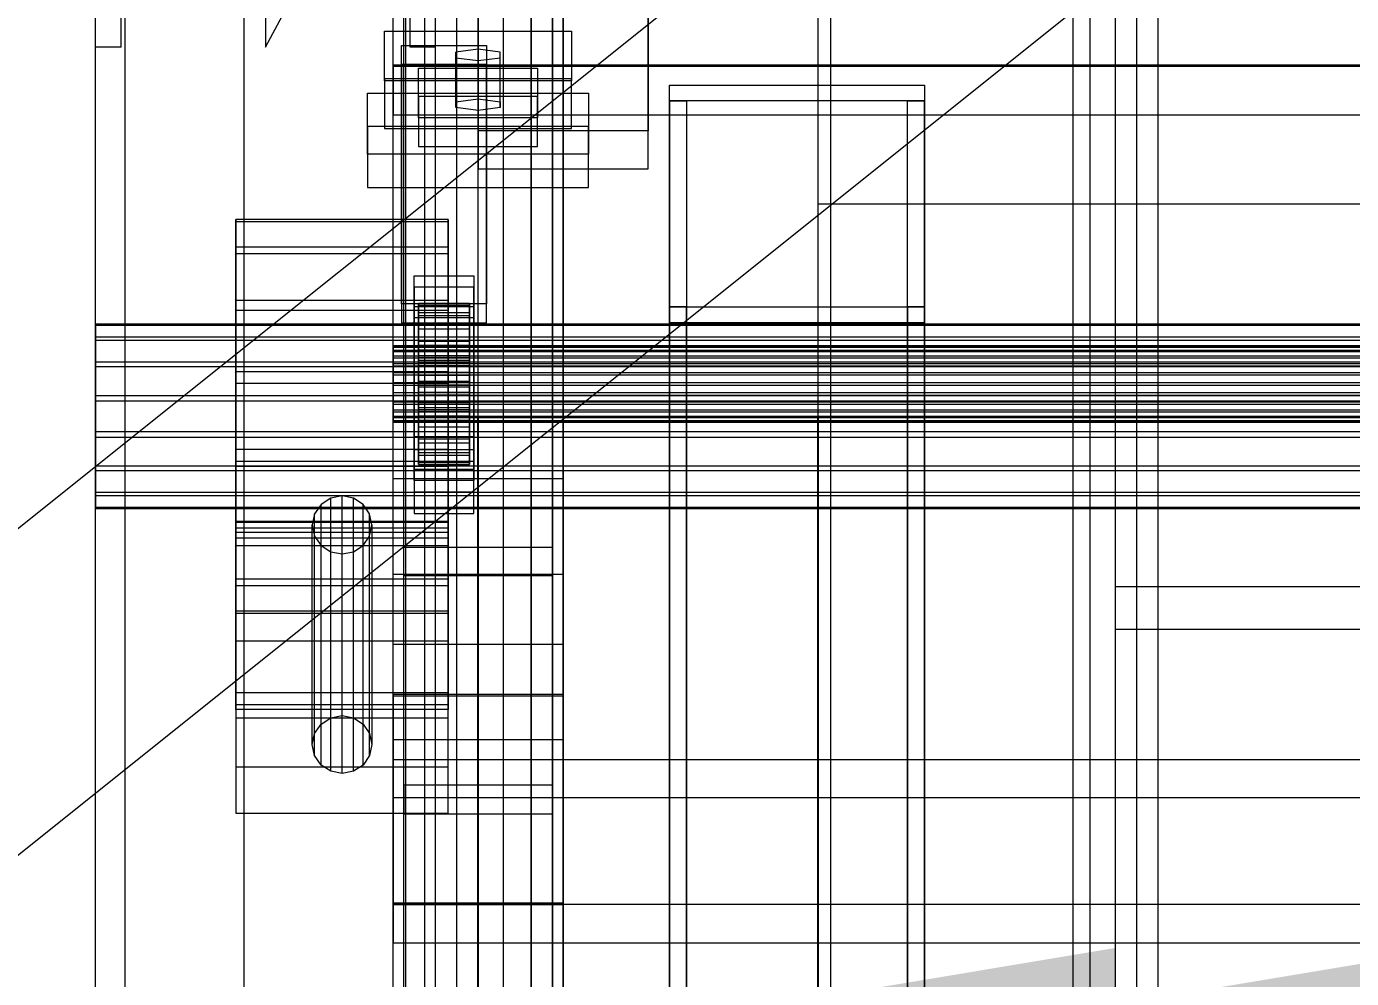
# Model space of a CAD drawing. Header units: millimetres. Extents: x -1970 to 59977, y -50268 to 6837.
# Drawn here: x -1586.2 to -1274.5, y -35282.2 to -35058.3 of the extents above; entities that cross this region are included whole.
import ezdxf

# ---------------------------------------------------------------- set-up
doc = ezdxf.new("R2010")
doc.units = ezdxf.units.MM
for name, color, linetype, lineweight in [('COTAS_O', 1, 'Continuous', 0), ('COTAS_P', 1, 'Continuous', 0), ('frontal_briquetadora', 7, 'Continuous', 0), ('frontal_C03', 7, 'Continuous', 0), ('frontal_mezcladora', 7, 'Continuous', 0), ('frontal_secador', 7, 'Continuous', 0), ('frontal_tolva', 7, 'Continuous', 0)]:
    doc.layers.add(name, color=color, linetype=linetype, lineweight=lineweight)
doc.dimstyles.new('R19_100', dxfattribs={"dimtxt": 250, "dimasz": 150, "dimexe": 150, "dimexo": 80, "dimgap": 100, "dimtad": 1, "dimtih": 1, "dimtoh": 1, "dimdsep": 46, "dimcen": 0.09, "dimadec": 0, "dimazin": 0, "dimtfac": 1, "dimtdec": 4, "dimtofl": 0, "dimtmove": 0, "dimatfit": 3, "dimfxl": 1, "dimtolj": 1, "dimtzin": 0, "dimarcsym": 0})

# ---------------------------------------------------------------- blocks, each defined once
blk = doc.blocks.new('*D37')
at = {"layer": 'COTAS_P', "color": 0, "lineweight": -2, "transparency": 16777216}
for p, q in [((-1750, -35420), (-1750, -34450)), ((2600, -35420), (2600, -34450)), ((-1600, -34600), (2450, -34600))]:
    blk.add_line(p, q, dxfattribs=at)
at = {"layer": 'COTAS_P', "color": 0, "transparency": 16777216}
for points in [[(-1600, -34575), (-1600, -34625), (-1750, -34600)], [(2450, -34575), (2450, -34625), (2600, -34600)]]:
    blk.add_solid(points, dxfattribs=at)
at = {"layer": 'Defpoints', "color": 0, "transparency": 16777216}
for p in [(2600, -34600), (-1750, -35500), (2600, -35500)]:
    blk.add_point(p, dxfattribs=at)
blk = doc.blocks.new('*D44')
at = {"layer": 'COTAS_O', "color": 0, "lineweight": -2, "transparency": 16777216}
for p, q in [((-1400, -33700), (-630, -33700)), ((-780, -35850), (-780, -33850)), ((-1400, -36000), (-630, -36000))]:
    blk.add_line(p, q, dxfattribs=at)
at = {"layer": 'COTAS_O', "color": 0, "transparency": 16777216}
for points in [[(-805, -33850), (-755, -33850), (-780, -33700)], [(-805, -35850), (-755, -35850), (-780, -36000)]]:
    blk.add_solid(points, dxfattribs=at)
at = {"layer": 'Defpoints', "color": 0, "transparency": 16777216}
for p in [(-1480, -33700), (-780, -33700), (-1480, -36000)]:
    blk.add_point(p, dxfattribs=at)
blk = doc.blocks.new('*D45')
at = {"layer": 'COTAS_O', "color": 0, "lineweight": -2, "transparency": 16777216}
for p, q in [((-1480, -35920), (-1480, -35150)), ((490, -35920), (490, -35150)), ((-1330, -35300), (340, -35300))]:
    blk.add_line(p, q, dxfattribs=at)
at = {"layer": 'COTAS_O', "color": 0, "transparency": 16777216}
for points in [[(-1330, -35275), (-1330, -35325), (-1480, -35300)], [(340, -35275), (340, -35325), (490, -35300)]]:
    blk.add_solid(points, dxfattribs=at)
at = {"layer": 'Defpoints', "color": 0, "transparency": 16777216}
for p in [(490, -35300), (-1480, -36000), (490, -36000)]:
    blk.add_point(p, dxfattribs=at)
blk = doc.blocks.new('*D46')
at = {"layer": 'COTAS_O', "color": 0, "lineweight": -2, "transparency": 16777216}
for p, q in [((-1320, -33000), (-550, -33000)), ((-700, -35850), (-700, -33150)), ((-1320, -36000), (-550, -36000))]:
    blk.add_line(p, q, dxfattribs=at)
at = {"layer": 'COTAS_O', "color": 0, "transparency": 16777216}
for points in [[(-725, -33150), (-675, -33150), (-700, -33000)], [(-725, -35850), (-675, -35850), (-700, -36000)]]:
    blk.add_solid(points, dxfattribs=at)
at = {"layer": 'Defpoints', "color": 0, "transparency": 16777216}
for p in [(-1400, -33000), (-700, -33000), (-1400, -36000)]:
    blk.add_point(p, dxfattribs=at)
blk = doc.blocks.new('*D47')
at = {"layer": 'COTAS_O', "color": 0, "lineweight": -2, "transparency": 16777216}
for p, q in [((-1400, -35920), (-1400, -35150)), ((1400, -35920), (1400, -35150)), ((-1250, -35300), (1250, -35300))]:
    blk.add_line(p, q, dxfattribs=at)
at = {"layer": 'COTAS_O', "color": 0, "transparency": 16777216}
for points in [[(-1250, -35275), (-1250, -35325), (-1400, -35300)], [(1250, -35275), (1250, -35325), (1400, -35300)]]:
    blk.add_solid(points, dxfattribs=at)
at = {"layer": 'Defpoints', "color": 0, "transparency": 16777216}
for p in [(1400, -35300), (-1400, -36000), (1400, -36000)]:
    blk.add_point(p, dxfattribs=at)

msp = doc.modelspace()

# ---------------------------------------------------------------- linework, layer by layer
at = {"layer": 'frontal_briquetadora'}
for p, q in [((-1480, -35988), (-1480, -34950)), ((-1474, -35988), (-1474, -34950)), ((-1336, -35988), (-1336, -34950)), ((-1330, -35988), (-1330, -34950)), ((-1330, -35190), (-1330, -35010)), ((-1435, -35872.053), (-1435, -35072.053)), ((-1435, -35072.053), (-1375, -35072.053)), ((-1435, -35075.779), (-1435, -35072.053)), ((-1375, -35072.053), (-1375, -35872.053)), ((-1375, -35072.053), (-1375, -35075.779)), ((-1375, -35075.779), (-1435, -35075.779)), ((-1435, -35075.779), (-1435, -35875.779)), ((-1435, -35075.779), (-1431, -35075.779)), ((-1435, -35124.221), (-1435, -35075.779)), ((-1431, -35075.779), (-1431, -35875.779)), ((-1431, -35075.779), (-1431, -35124.221)), ((-1379, -35875.779), (-1379, -35075.779)), ((-1379, -35075.779), (-1375, -35075.779)), ((-1379, -35124.221), (-1379, -35075.779)), ((-1375, -35875.779), (-1375, -35075.779)), ((-1375, -35075.779), (-1375, -35124.221)), ((-1435, -35924.221), (-1435, -35124.221)), ((-1435, -35124.221), (-1375, -35124.221)), ((-1435, -35127.947), (-1435, -35124.221)), ((-1431, -35124.221), (-1435, -35124.221)), ((-1431, -35924.221), (-1431, -35124.221)), ((-1375, -35124.221), (-1379, -35124.221)), ((-1379, -35124.221), (-1379, -35924.221)), ((-1375, -35124.221), (-1375, -35924.221)), ((-1375, -35124.221), (-1375, -35127.947)), ((-1375, -35127.947), (-1435, -35127.947)), ((-1435, -35127.947), (-1435, -35927.947)), ((-1375, -35927.947), (-1375, -35127.947)), ((-1330, -35190), (490, -35190)), ((-1330, -35200), (-1330, -35190)), ((-1330, -35200), (490, -35200))]:
    msp.add_line(p, q, dxfattribs=at)
at = {"layer": 'frontal_C03'}
for p, q in [((-1570, -35975), (-1570, -32996.942)), ((-1563, -35975), (-1563, -32996.942)), ((-1497, -35975), (-1497, -32996.942)), ((-1490, -35975), (-1490, -32996.942)), ((-1570, -35975), (-1570, -33266.434)), ((-1563, -35975), (-1563, -33266.434)), ((-1497, -35975), (-1497, -33266.434)), ((-1490, -35975), (-1490, -33266.434)), ((-1570, -35975), (-1570, -33805.417)), ((-1563, -35975), (-1563, -33805.417)), ((-1497, -35975), (-1497, -33805.417)), ((-1490, -35975), (-1490, -33805.417)), ((-1570, -35975), (-1570, -34411.773)), ((-1563, -35975), (-1563, -34411.773)), ((-1497, -35975), (-1497, -34411.773)), ((-1490, -35975), (-1490, -34411.773)), ((-1480, -35082.782), (-1480, -34735.876)), ((-1440, -34735.876), (-1440, -35082.782)), ((-1480, -34744.859), (-1480, -35091.765)), ((-1440, -35091.765), (-1440, -34744.859)), ((-1500, -35164.617), (-1500, -34895.125)), ((-1460, -34895.125), (-1460, -35164.617)), ((-1492.5, -35404.303), (-1492.5, -34900.942)), ((-1467.5, -34900.942), (-1467.5, -35404.303)), ((-1497.5, -35236.714), (-1497.5, -34911.246)), ((-1462.5, -34911.246), (-1462.5, -35236.714)), ((-1497.5, -35243.452), (-1497.5, -34917.983)), ((-1462.5, -35243.452), (-1462.5, -34917.983)), ((-1492.5, -35431.648), (-1492.5, -34928.287)), ((-1467.5, -35431.648), (-1467.5, -34928.287)), ((-1500, -35203.595), (-1500, -34934.104)), ((-1460, -35203.595), (-1460, -34934.104)), ((-1500, -35215.722), (-1500, -34946.23)), ((-1460, -34946.23), (-1460, -35215.722)), ((-1570, -35063.129), (-1570, -34960.129)), ((-1564, -35063.129), (-1564, -34960.129)), ((-1530, -35063.129), (-1475, -34960.129)), ((-1530, -34960.129), (-1530, -35063.129)), ((-1496, -35063.129), (-1496, -34960.129)), ((-1490, -35063.129), (-1490, -34960.129)), ((-1500, -35264.444), (-1500, -34994.953)), ((-1460, -35264.444), (-1460, -34994.953)), ((-1570, -35975), (-1570, -35018.129)), ((-1563, -35975), (-1563, -35018.129)), ((-1497, -35975), (-1497, -35018.129)), ((-1490, -35975), (-1490, -35018.129)), ((-1500, -35067.358), (-1500, -35055.95)), ((-1500, -35067.643), (-1500, -35055.95)), ((-1502, -35070.566), (-1502, -35059.337)), ((-1502, -35059.337), (-1458, -35059.337)), ((-1502, -35071.031), (-1502, -35059.337)), ((-1458, -35059.337), (-1458, -35070.566)), ((-1458, -35059.337), (-1458, -35071.031)), ((-1564, -35063.129), (-1570, -35063.129)), ((-1498, -35067.197), (-1498, -35062.706)), ((-1498, -35062.706), (-1478, -35062.706)), ((-1498, -35123.512), (-1498, -35062.706)), ((-1490, -35063.129), (-1496, -35063.129)), ((-1480, -35063.604), (-1485.196, -35064.278)), ((-1485.196, -35064.278), (-1485.196, -35065.625)), ((-1485.196, -35075.971), (-1485.196, -35064.278)), ((-1485.196, -35065.625), (-1480, -35066.299)), ((-1485.196, -35077.319), (-1485.196, -35065.625)), ((-1474.804, -35064.278), (-1480, -35063.604)), ((-1480, -35075.298), (-1480, -35063.604)), ((-1480, -35066.299), (-1474.804, -35065.625)), ((-1478, -35062.706), (-1478, -35067.197)), ((-1478, -35062.706), (-1478, -35123.512)), ((-1474.804, -35065.625), (-1474.804, -35064.278)), ((-1474.804, -35075.971), (-1474.804, -35064.278)), ((-1474.804, -35077.319), (-1474.804, -35065.625)), ((1500, -35067.358), (-1500, -35067.358)), ((-1500, -35067.358), (-1500, -35079.051)), ((1500, -35067.643), (-1500, -35067.643)), ((-1500, -35067.643), (-1500, -35079.051)), ((-1478, -35067.197), (-1498, -35067.197)), ((-1498, -35067.197), (-1498, -35128.003)), ((-1494, -35074.767), (-1494, -35068.03)), ((-1494, -35068.03), (-1466, -35068.03)), ((-1494, -35079.723), (-1494, -35068.03)), ((-1480, -35066.299), (-1480, -35077.992)), ((-1478, -35128.003), (-1478, -35067.197)), ((-1466, -35068.03), (-1466, -35074.767)), ((-1466, -35068.03), (-1466, -35079.723)), ((-1458, -35070.566), (-1502, -35070.566)), ((-1502, -35070.566), (-1502, -35082.259)), ((-1458, -35071.031), (-1502, -35071.031)), ((-1502, -35071.031), (-1502, -35082.259)), ((-1458, -35082.259), (-1458, -35070.566)), ((-1458, -35082.259), (-1458, -35071.031)), ((-1506, -35088.329), (-1506, -35073.956)), ((-1506, -35073.956), (-1454, -35073.956)), ((-1506, -35081.752), (-1506, -35073.956)), ((-1466, -35074.767), (-1494, -35074.767)), ((-1494, -35074.767), (-1494, -35086.46)), ((-1466, -35086.46), (-1466, -35074.767)), ((-1454, -35073.956), (-1454, -35088.329)), ((-1454, -35073.956), (-1454, -35081.752)), ((-1485.196, -35075.971), (-1480, -35075.298)), ((-1485.196, -35077.319), (-1485.196, -35075.971)), ((-1480, -35077.992), (-1485.196, -35077.319)), ((-1480, -35075.298), (-1474.804, -35075.971)), ((-1474.804, -35077.319), (-1480, -35077.992)), ((-1474.804, -35075.971), (-1474.804, -35077.319)), ((-1500, -35079.051), (1500, -35079.051)), ((-1466, -35079.723), (-1494, -35079.723)), ((-1494, -35079.723), (-1494, -35086.46)), ((-1466, -35086.46), (-1466, -35079.723)), ((-1454, -35081.752), (-1506, -35081.752)), ((-1506, -35081.752), (-1506, -35096.125)), ((-1502, -35082.259), (-1458, -35082.259)), ((-1440, -35082.782), (-1480, -35082.782)), ((-1480, -35082.782), (-1480, -35091.765)), ((-1454, -35096.125), (-1454, -35081.752)), ((-1440, -35091.765), (-1440, -35082.782)), ((-1494, -35086.46), (-1466, -35086.46)), ((-1454, -35088.329), (-1506, -35088.329)), ((-1506, -35088.329), (-1506, -35096.125)), ((-1454, -35096.125), (-1454, -35088.329)), ((-1480, -35091.765), (-1440, -35091.765)), ((-1506, -35096.125), (-1454, -35096.125)), ((-1537, -35110.151), (-1537, -35103.648)), ((-1537, -35103.648), (-1537, -35104.201)), ((-1487, -35103.648), (-1537, -35103.648)), ((-1537, -35104.201), (-1537, -35111.726)), ((-1487, -35104.201), (-1537, -35104.201)), ((-1487, -35104.201), (-1487, -35103.648)), ((-1487, -35103.648), (-1487, -35110.151)), ((-1487, -35111.726), (-1487, -35104.201)), ((-1537, -35122.722), (-1537, -35110.151)), ((-1487, -35110.151), (-1537, -35110.151)), ((-1537, -35111.726), (-1537, -35125.078)), ((-1487, -35111.726), (-1537, -35111.726)), ((-1487, -35110.151), (-1487, -35122.722)), ((-1487, -35125.078), (-1487, -35111.726)), ((-1495, -35119.614), (-1495, -35116.919)), ((-1495, -35116.919), (-1481, -35116.919)), ((-1495, -35157.846), (-1495, -35116.919)), ((-1481, -35116.919), (-1481, -35119.614)), ((-1481, -35116.919), (-1481, -35157.846)), ((-1481, -35119.614), (-1495, -35119.614)), ((-1495, -35119.614), (-1495, -35160.541)), ((-1481, -35160.541), (-1481, -35119.614)), ((-1537, -35139.445), (-1537, -35122.722)), ((-1487, -35122.722), (-1537, -35122.722)), ((-1478, -35123.512), (-1498, -35123.512)), ((-1498, -35123.512), (-1498, -35128.003)), ((-1495, -35126.8), (-1495, -35124.106)), ((-1495, -35124.106), (-1481, -35124.106)), ((-1495, -35165.033), (-1495, -35124.106)), ((-1494, -35133.329), (-1494, -35123.335)), ((-1494, -35123.335), (-1494, -35124.156)), ((-1494, -35123.335), (-1482, -35123.335)), ((-1494, -35123.809), (-1494, -35123.335)), ((-1494, -35133.553), (-1494, -35123.809)), ((-1494, -35123.809), (-1482, -35123.809)), ((-1494, -35125.544), (-1494, -35123.809)), ((-1494, -35133.718), (-1494, -35124.156)), ((-1494, -35124.156), (-1494, -35126.214)), ((-1494, -35124.156), (-1482, -35124.156)), ((-1487, -35122.722), (-1487, -35139.445)), ((-1482, -35124.156), (-1482, -35123.335)), ((-1482, -35123.335), (-1482, -35133.329)), ((-1482, -35123.335), (-1482, -35123.809)), ((-1482, -35123.809), (-1482, -35133.553)), ((-1482, -35123.809), (-1482, -35125.544)), ((-1482, -35126.214), (-1482, -35124.156)), ((-1482, -35124.156), (-1482, -35133.718)), ((-1481, -35124.106), (-1481, -35126.8)), ((-1481, -35124.106), (-1481, -35165.033)), ((-1478, -35128.003), (-1478, -35123.512)), ((-1537, -35125.078), (-1537, -35142.225)), ((-1487, -35125.078), (-1537, -35125.078)), ((-1481, -35126.8), (-1495, -35126.8)), ((-1495, -35126.8), (-1495, -35167.728)), ((-1494, -35134.375), (-1494, -35125.544)), ((-1494, -35125.544), (-1482, -35125.544)), ((-1494, -35128.423), (-1494, -35125.544)), ((-1494, -35134.693), (-1494, -35126.214)), ((-1494, -35126.214), (-1494, -35129.371)), ((-1494, -35126.214), (-1482, -35126.214)), ((-1487, -35142.225), (-1487, -35125.078)), ((-1482, -35125.544), (-1482, -35134.375)), ((-1482, -35125.544), (-1482, -35128.423)), ((-1482, -35129.371), (-1482, -35126.214)), ((-1482, -35126.214), (-1482, -35134.693)), ((-1481, -35167.728), (-1481, -35126.8)), ((-1570, -35131.347), (-1570, -35128.303)), ((-1570, -35128.303), (-1570, -35128.562)), ((1570, -35128.303), (-1570, -35128.303)), ((-1570, -35128.562), (-1570, -35132.085)), ((1570, -35128.562), (-1570, -35128.562)), ((-1498, -35128.003), (-1478, -35128.003)), ((-1494, -35135.739), (-1494, -35128.423)), ((-1494, -35128.423), (-1482, -35128.423)), ((-1494, -35132.249), (-1494, -35128.423)), ((-1494, -35136.188), (-1494, -35129.371)), ((-1494, -35129.371), (-1494, -35133.41)), ((-1494, -35129.371), (-1482, -35129.371)), ((-1482, -35128.423), (-1482, -35135.739)), ((-1482, -35128.423), (-1482, -35132.249)), ((-1482, -35133.41), (-1482, -35129.371)), ((-1482, -35129.371), (-1482, -35136.188)), ((-1570, -35137.231), (-1570, -35131.347)), ((1570, -35131.347), (-1570, -35131.347)), ((-1570, -35132.085), (-1570, -35138.335)), ((1570, -35132.085), (-1570, -35132.085)), ((-1500, -35133.553), (-1500, -35133.329)), ((-1500, -35133.329), (-1500, -35133.718)), ((-1500, -35133.329), (1500, -35133.329)), ((-1500, -35134.375), (-1500, -35133.553)), ((-1500, -35133.553), (1500, -35133.553)), ((-1500, -35133.718), (-1500, -35134.693)), ((-1500, -35133.718), (1500, -35133.718)), ((-1494, -35137.551), (-1494, -35132.249)), ((-1494, -35132.249), (-1482, -35132.249)), ((-1494, -35136.761), (-1494, -35132.249)), ((-1494, -35133.718), (-1494, -35133.329)), ((-1482, -35133.329), (-1494, -35133.329)), ((-1494, -35133.329), (-1494, -35133.553)), ((-1494, -35138.101), (-1494, -35133.41)), ((-1494, -35133.41), (-1494, -35138.056)), ((-1494, -35133.41), (-1482, -35133.41)), ((-1482, -35133.553), (-1494, -35133.553)), ((-1494, -35133.553), (-1494, -35134.375)), ((-1494, -35134.693), (-1494, -35133.718)), ((-1482, -35133.718), (-1494, -35133.718)), ((-1482, -35132.249), (-1482, -35137.551)), ((-1482, -35132.249), (-1482, -35136.761)), ((-1482, -35133.329), (-1482, -35133.718)), ((-1482, -35133.553), (-1482, -35133.329)), ((-1482, -35138.056), (-1482, -35133.41)), ((-1482, -35133.41), (-1482, -35138.101)), ((-1482, -35134.375), (-1482, -35133.553)), ((-1482, -35133.718), (-1482, -35134.693)), ((-1570, -35145.059), (-1570, -35137.231)), ((1570, -35137.231), (-1570, -35137.231)), ((-1500, -35135.739), (-1500, -35134.375)), ((-1500, -35134.375), (1500, -35134.375)), ((-1500, -35134.693), (-1500, -35136.188)), ((-1500, -35134.693), (1500, -35134.693)), ((-1500, -35137.551), (-1500, -35135.739)), ((-1500, -35135.739), (1500, -35135.739)), ((-1500, -35136.188), (-1500, -35138.101)), ((-1500, -35136.188), (1500, -35136.188)), ((-1482, -35134.375), (-1494, -35134.375)), ((-1494, -35134.375), (-1494, -35135.739)), ((-1494, -35136.188), (-1494, -35134.693)), ((-1482, -35134.693), (-1494, -35134.693)), ((-1482, -35135.739), (-1494, -35135.739)), ((-1494, -35135.739), (-1494, -35137.551)), ((-1494, -35138.101), (-1494, -35136.188)), ((-1482, -35136.188), (-1494, -35136.188)), ((-1494, -35139.689), (-1494, -35136.761)), ((-1494, -35136.761), (-1482, -35136.761)), ((-1494, -35141.653), (-1494, -35136.761)), ((-1482, -35135.739), (-1482, -35134.375)), ((-1482, -35134.693), (-1482, -35136.188)), ((-1482, -35137.551), (-1482, -35135.739)), ((-1482, -35136.188), (-1482, -35138.101)), ((-1482, -35136.761), (-1482, -35139.689)), ((-1482, -35136.761), (-1482, -35141.653)), ((-1570, -35138.335), (-1570, -35146.361)), ((1570, -35138.335), (-1570, -35138.335)), ((-1537, -35157.775), (-1537, -35139.445)), ((-1537, -35139.445), (-1487, -35139.445)), ((-1500, -35139.689), (-1500, -35137.551)), ((-1500, -35137.551), (1500, -35137.551)), ((-1500, -35138.101), (-1500, -35140.302)), ((-1500, -35138.101), (1500, -35138.101)), ((-1500, -35142.006), (-1500, -35139.689)), ((-1500, -35139.689), (1500, -35139.689)), ((-1500, -35140.302), (-1500, -35142.641)), ((1500, -35140.302), (-1500, -35140.302)), ((-1482, -35137.551), (-1494, -35137.551)), ((-1494, -35137.551), (-1494, -35139.689)), ((-1494, -35138.056), (-1494, -35140.302)), ((-1482, -35138.056), (-1494, -35138.056)), ((-1494, -35138.056), (-1494, -35142.994)), ((-1494, -35140.302), (-1494, -35138.101)), ((-1482, -35138.101), (-1494, -35138.101)), ((-1482, -35139.689), (-1494, -35139.689)), ((-1494, -35139.689), (-1494, -35142.006)), ((-1494, -35140.302), (-1482, -35140.302)), ((-1494, -35142.641), (-1494, -35140.302)), ((-1487, -35139.445), (-1487, -35157.775)), ((-1482, -35139.689), (-1482, -35137.551)), ((-1482, -35140.302), (-1482, -35138.056)), ((-1482, -35142.994), (-1482, -35138.056)), ((-1482, -35138.101), (-1482, -35140.302)), ((-1482, -35142.006), (-1482, -35139.689)), ((-1482, -35140.302), (-1482, -35142.641)), ((-1537, -35142.225), (-1537, -35160.555)), ((-1487, -35142.225), (-1537, -35142.225)), ((-1500, -35144.345), (-1500, -35142.006)), ((-1500, -35142.006), (1500, -35142.006)), ((-1500, -35142.641), (-1500, -35144.958)), ((-1500, -35142.641), (1500, -35142.641)), ((-1494, -35142.006), (-1494, -35141.653)), ((-1494, -35141.653), (-1482, -35141.653)), ((-1494, -35146.59), (-1494, -35141.653)), ((-1482, -35142.006), (-1494, -35142.006)), ((-1494, -35142.006), (-1494, -35144.345)), ((-1494, -35144.958), (-1494, -35142.641)), ((-1494, -35142.641), (-1494, -35142.994)), ((-1482, -35142.641), (-1494, -35142.641)), ((-1494, -35142.994), (-1494, -35147.885)), ((-1494, -35142.994), (-1482, -35142.994)), ((-1487, -35160.555), (-1487, -35142.225)), ((-1482, -35141.653), (-1482, -35142.006)), ((-1482, -35141.653), (-1482, -35146.59)), ((-1482, -35144.345), (-1482, -35142.006)), ((-1482, -35142.994), (-1482, -35142.641)), ((-1482, -35142.641), (-1482, -35144.958)), ((-1482, -35147.885), (-1482, -35142.994)), ((-1570, -35153.639), (-1570, -35145.059)), ((-1570, -35145.059), (1570, -35145.059)), ((-1570, -35146.361), (-1570, -35154.941)), ((1570, -35146.361), (-1570, -35146.361)), ((-1500, -35146.546), (-1500, -35144.345)), ((-1500, -35144.345), (1500, -35144.345)), ((-1500, -35144.958), (-1500, -35147.096)), ((-1500, -35144.958), (1500, -35144.958)), ((-1500, -35148.459), (-1500, -35146.546)), ((-1500, -35146.546), (1500, -35146.546)), ((-1494, -35144.345), (-1494, -35146.59)), ((-1482, -35144.345), (-1494, -35144.345)), ((-1494, -35144.345), (-1494, -35146.546)), ((-1494, -35147.096), (-1494, -35144.958)), ((-1494, -35144.958), (-1494, -35147.885)), ((-1482, -35144.958), (-1494, -35144.958)), ((-1494, -35146.546), (-1494, -35151.237)), ((-1482, -35146.546), (-1494, -35146.546)), ((-1494, -35146.546), (-1494, -35148.459)), ((-1494, -35146.59), (-1482, -35146.59)), ((-1494, -35151.237), (-1494, -35146.59)), ((-1482, -35146.59), (-1482, -35144.345)), ((-1482, -35146.546), (-1482, -35144.345)), ((-1482, -35147.885), (-1482, -35144.958)), ((-1482, -35144.958), (-1482, -35147.096)), ((-1482, -35151.237), (-1482, -35146.546)), ((-1482, -35148.459), (-1482, -35146.546)), ((-1482, -35146.59), (-1482, -35151.237)), ((-1500, -35147.096), (-1500, -35148.908)), ((-1500, -35147.096), (1500, -35147.096)), ((-1500, -35149.954), (-1500, -35148.459)), ((-1500, -35148.459), (1500, -35148.459)), ((-1500, -35148.908), (-1500, -35150.272)), ((-1500, -35148.908), (1500, -35148.908)), ((-1494, -35148.908), (-1494, -35147.096)), ((-1494, -35147.096), (-1494, -35152.398)), ((-1482, -35147.096), (-1494, -35147.096)), ((-1494, -35147.885), (-1494, -35152.398)), ((-1494, -35147.885), (-1482, -35147.885)), ((-1494, -35148.459), (-1494, -35155.276)), ((-1482, -35148.459), (-1494, -35148.459)), ((-1494, -35148.459), (-1494, -35149.954)), ((-1494, -35150.272), (-1494, -35148.908)), ((-1494, -35148.908), (-1494, -35156.224)), ((-1482, -35148.908), (-1494, -35148.908)), ((-1482, -35152.398), (-1482, -35147.096)), ((-1482, -35147.096), (-1482, -35148.908)), ((-1482, -35152.398), (-1482, -35147.885)), ((-1482, -35155.276), (-1482, -35148.459)), ((-1482, -35149.954), (-1482, -35148.459)), ((-1482, -35156.224), (-1482, -35148.908)), ((-1482, -35148.908), (-1482, -35150.272)), ((-1500, -35150.929), (-1500, -35149.954)), ((-1500, -35149.954), (1500, -35149.954)), ((-1500, -35150.272), (-1500, -35151.093)), ((-1500, -35150.272), (1500, -35150.272)), ((-1500, -35151.318), (-1500, -35150.929)), ((-1500, -35150.929), (1500, -35150.929)), ((-1500, -35151.093), (-1500, -35151.318)), ((-1500, -35151.093), (1500, -35151.093)), ((-1500, -35151.318), (1500, -35151.318)), ((-1494, -35149.954), (-1494, -35158.432)), ((-1482, -35149.954), (-1494, -35149.954)), ((-1494, -35149.954), (-1494, -35150.929)), ((-1494, -35151.093), (-1494, -35150.272)), ((-1494, -35150.272), (-1494, -35159.103)), ((-1482, -35150.272), (-1494, -35150.272)), ((-1494, -35150.929), (-1494, -35160.491)), ((-1482, -35150.929), (-1494, -35150.929)), ((-1494, -35150.929), (-1494, -35151.318)), ((-1494, -35151.318), (-1494, -35151.093)), ((-1494, -35151.093), (-1494, -35160.838)), ((-1482, -35151.093), (-1494, -35151.093)), ((-1494, -35151.237), (-1482, -35151.237)), ((-1494, -35155.276), (-1494, -35151.237)), ((-1494, -35151.318), (-1494, -35161.312)), ((-1482, -35151.318), (-1494, -35151.318)), ((-1494, -35152.398), (-1494, -35156.224)), ((-1494, -35152.398), (-1482, -35152.398)), ((-1482, -35158.432), (-1482, -35149.954)), ((-1482, -35150.929), (-1482, -35149.954)), ((-1482, -35159.103), (-1482, -35150.272)), ((-1482, -35150.272), (-1482, -35151.093)), ((-1482, -35160.491), (-1482, -35150.929)), ((-1482, -35151.318), (-1482, -35150.929)), ((-1482, -35160.838), (-1482, -35151.093)), ((-1482, -35151.093), (-1482, -35151.318)), ((-1482, -35151.237), (-1482, -35155.276)), ((-1482, -35161.312), (-1482, -35151.318)), ((-1482, -35156.224), (-1482, -35152.398)), ((-1570, -35161.665), (-1570, -35153.639)), ((1570, -35153.639), (-1570, -35153.639)), ((-1570, -35154.941), (-1570, -35162.769)), ((1570, -35154.941), (-1570, -35154.941)), ((-1495, -35165.029), (-1495, -35154.698)), ((-1495, -35154.698), (-1481, -35154.698)), ((-1495, -35162.494), (-1495, -35154.698)), ((-1494, -35155.276), (-1482, -35155.276)), ((-1494, -35158.432), (-1494, -35155.276)), ((-1482, -35155.276), (-1482, -35158.432)), ((-1481, -35154.698), (-1481, -35165.029)), ((-1481, -35154.698), (-1481, -35162.494)), ((-1537, -35174.922), (-1537, -35157.775)), ((-1487, -35157.775), (-1537, -35157.775)), ((-1481, -35157.846), (-1495, -35157.846)), ((-1495, -35157.846), (-1495, -35160.541)), ((-1494, -35156.224), (-1494, -35159.103)), ((-1494, -35156.224), (-1482, -35156.224)), ((-1494, -35158.432), (-1482, -35158.432)), ((-1494, -35160.491), (-1494, -35158.432)), ((-1494, -35159.103), (-1494, -35160.838)), ((-1494, -35159.103), (-1482, -35159.103)), ((-1487, -35157.775), (-1487, -35174.922)), ((-1482, -35159.103), (-1482, -35156.224)), ((-1482, -35158.432), (-1482, -35160.491)), ((-1482, -35160.838), (-1482, -35159.103)), ((-1481, -35160.541), (-1481, -35157.846)), ((-1570, -35167.915), (-1570, -35161.665)), ((1570, -35161.665), (-1570, -35161.665)), ((-1537, -35160.555), (-1537, -35177.278)), ((-1487, -35160.555), (-1537, -35160.555)), ((-1537, -35217.792), (-1537, -35161.648)), ((-1537, -35161.648), (-1487, -35161.648)), ((-1537, -35176.265), (-1537, -35161.648)), ((-1495, -35160.541), (-1481, -35160.541)), ((-1494, -35160.491), (-1482, -35160.491)), ((-1494, -35161.312), (-1494, -35160.491)), ((-1494, -35160.838), (-1494, -35161.312)), ((-1494, -35160.838), (-1482, -35160.838)), ((-1494, -35161.312), (-1482, -35161.312)), ((-1487, -35177.278), (-1487, -35160.555)), ((-1487, -35161.648), (-1487, -35217.792)), ((-1487, -35161.648), (-1487, -35176.265)), ((-1482, -35160.491), (-1482, -35161.312)), ((-1482, -35161.312), (-1482, -35160.838)), ((-1570, -35162.769), (-1570, -35168.653)), ((1570, -35162.769), (-1570, -35162.769)), ((-1500, -35203.595), (-1500, -35164.617)), ((-1500, -35164.617), (-1460, -35164.617)), ((-1500, -35187.074), (-1500, -35164.617)), ((-1481, -35162.494), (-1495, -35162.494)), ((-1495, -35162.494), (-1495, -35172.824)), ((-1495, -35165.029), (-1495, -35172.824)), ((-1481, -35165.033), (-1495, -35165.033)), ((-1495, -35165.033), (-1495, -35167.728)), ((-1481, -35172.824), (-1481, -35162.494)), ((-1481, -35172.824), (-1481, -35165.029)), ((-1481, -35167.728), (-1481, -35165.033)), ((-1460, -35164.617), (-1460, -35203.595)), ((-1460, -35164.617), (-1460, -35187.074)), ((-1570, -35171.438), (-1570, -35167.915)), ((1570, -35167.915), (-1570, -35167.915)), ((-1495, -35167.728), (-1481, -35167.728)), ((-1570, -35168.653), (-1570, -35171.697)), ((1570, -35168.653), (-1570, -35168.653)), ((-1570, -35171.697), (-1570, -35171.438)), ((1570, -35171.438), (-1570, -35171.438)), ((-1516.95, -35170.68), (-1518.467, -35172.893)), ((-1514.679, -35169.202), (-1516.95, -35170.68)), ((-1516.95, -35222.333), (-1516.95, -35170.68)), ((-1512, -35168.682), (-1514.679, -35169.202)), ((-1514.679, -35220.854), (-1514.679, -35169.202)), ((-1509.321, -35169.202), (-1512, -35168.682)), ((-1512, -35220.335), (-1512, -35168.682)), ((-1507.05, -35170.68), (-1509.321, -35169.202)), ((-1509.321, -35220.854), (-1509.321, -35169.202)), ((-1505.533, -35172.893), (-1507.05, -35170.68)), ((-1507.05, -35222.333), (-1507.05, -35170.68)), ((1570, -35171.697), (-1570, -35171.697)), ((-1537, -35215.037), (-1537, -35174.613)), ((-1537, -35174.613), (-1487, -35174.613)), ((-1537, -35180.46), (-1537, -35174.613)), ((-1518.467, -35172.893), (-1519, -35175.504)), ((-1518.467, -35224.546), (-1518.467, -35172.893)), ((-1505, -35175.504), (-1505.533, -35172.893)), ((-1505.533, -35224.546), (-1505.533, -35172.893)), ((-1495, -35172.824), (-1481, -35172.824)), ((-1487, -35174.613), (-1487, -35215.037)), ((-1487, -35174.613), (-1487, -35180.46)), ((-1537, -35188.274), (-1537, -35174.922)), ((-1487, -35174.922), (-1537, -35174.922)), ((-1487, -35176.265), (-1537, -35176.265)), ((-1537, -35176.265), (-1537, -35232.409)), ((-1537, -35177.278), (-1537, -35189.849)), ((-1487, -35177.278), (-1537, -35177.278)), ((-1519, -35175.504), (-1518.467, -35178.114)), ((-1519, -35227.156), (-1519, -35175.504)), ((-1505.533, -35178.114), (-1505, -35175.504)), ((-1505, -35175.504), (-1505, -35227.156)), ((-1487, -35174.922), (-1487, -35188.274)), ((-1487, -35232.409), (-1487, -35176.265)), ((-1487, -35189.849), (-1487, -35177.278)), ((-1537, -35218.935), (-1537, -35178.511)), ((-1537, -35178.511), (-1487, -35178.511)), ((-1537, -35202.872), (-1537, -35178.511)), ((-1487, -35180.46), (-1537, -35180.46)), ((-1537, -35180.46), (-1537, -35220.884)), ((-1518.467, -35178.114), (-1516.95, -35180.327)), ((-1518.467, -35229.767), (-1518.467, -35178.114)), ((-1516.95, -35180.327), (-1514.679, -35181.806)), ((-1516.95, -35231.98), (-1516.95, -35180.327)), ((-1509.321, -35181.806), (-1507.05, -35180.327)), ((-1507.05, -35180.327), (-1505.533, -35178.114)), ((-1507.05, -35231.98), (-1507.05, -35180.327)), ((-1505.533, -35229.767), (-1505.533, -35178.114)), ((-1497.5, -35187.475), (-1497.5, -35180.737)), ((-1497.5, -35180.737), (-1462.5, -35180.737)), ((-1497.5, -35414.607), (-1497.5, -35180.737)), ((-1487, -35178.511), (-1487, -35218.935)), ((-1487, -35178.511), (-1487, -35202.872)), ((-1487, -35220.884), (-1487, -35180.46)), ((-1462.5, -35180.737), (-1462.5, -35187.475)), ((-1462.5, -35180.737), (-1462.5, -35414.607)), ((-1514.679, -35181.806), (-1512, -35182.325)), ((-1514.679, -35233.458), (-1514.679, -35181.806)), ((-1512, -35182.325), (-1509.321, -35181.806)), ((-1512, -35233.977), (-1512, -35182.325)), ((-1509.321, -35233.458), (-1509.321, -35181.806)), ((-1500, -35226.053), (-1500, -35187.074)), ((-1500, -35187.074), (-1460, -35187.074)), ((-1460, -35187.074), (-1460, -35226.053)), ((-1537, -35195.799), (-1537, -35188.274)), ((-1487, -35188.274), (-1537, -35188.274)), ((-1537, -35189.849), (-1537, -35196.352)), ((-1487, -35189.849), (-1537, -35189.849)), ((-1462.5, -35187.475), (-1497.5, -35187.475)), ((-1497.5, -35421.344), (-1497.5, -35187.475)), ((-1487, -35188.274), (-1487, -35195.799)), ((-1487, -35196.352), (-1487, -35189.849)), ((-1462.5, -35421.344), (-1462.5, -35187.475)), ((-1537, -35196.352), (-1537, -35195.799)), ((-1487, -35195.799), (-1537, -35195.799)), ((-1487, -35196.352), (-1537, -35196.352)), ((-1487, -35195.799), (-1487, -35196.352)), ((-1487, -35202.872), (-1537, -35202.872)), ((-1537, -35202.872), (-1537, -35243.296)), ((-1460, -35203.595), (-1500, -35203.595)), ((-1500, -35226.053), (-1500, -35203.595)), ((-1487, -35243.296), (-1487, -35202.872)), ((-1460, -35226.053), (-1460, -35203.595)), ((-1487, -35215.037), (-1537, -35215.037)), ((-1537, -35215.037), (-1537, -35220.884)), ((-1487, -35220.884), (-1487, -35215.037)), ((-1487, -35217.792), (-1537, -35217.792)), ((-1537, -35217.792), (-1537, -35232.409)), ((-1460, -35215.357), (-1500, -35215.357)), ((-1500, -35215.357), (-1500, -35264.808)), ((-1500, -35393.25), (-1500, -35215.357)), ((-1500, -35264.444), (-1500, -35215.722)), ((-1500, -35215.722), (-1460, -35215.722)), ((-1487, -35232.409), (-1487, -35217.792)), ((-1460, -35264.808), (-1460, -35215.357)), ((-1460, -35215.357), (-1460, -35393.25)), ((-1460, -35215.722), (-1460, -35264.444)), ((-1487, -35218.935), (-1537, -35218.935)), ((-1537, -35218.935), (-1537, -35243.296)), ((-1537, -35220.884), (-1487, -35220.884)), ((-1516.95, -35222.333), (-1514.679, -35220.854)), ((-1514.679, -35220.854), (-1512, -35220.335)), ((-1512, -35220.335), (-1509.321, -35220.854)), ((-1509.321, -35220.854), (-1507.05, -35222.333)), ((-1487, -35243.296), (-1487, -35218.935)), ((-1519, -35227.156), (-1518.467, -35224.546)), ((-1518.467, -35224.546), (-1516.95, -35222.333)), ((-1507.05, -35222.333), (-1505.533, -35224.546)), ((-1505.533, -35224.546), (-1505, -35227.156)), ((-1518.467, -35229.767), (-1519, -35227.156)), ((-1505, -35227.156), (-1505.533, -35229.767)), ((-1460, -35226.053), (-1500, -35226.053)), ((-1516.95, -35231.98), (-1518.467, -35229.767)), ((-1505.533, -35229.767), (-1507.05, -35231.98)), ((-1500, -35239.702), (-1500, -35230.719)), ((-1500, -35230.719), (1500, -35230.719)), ((-1500, -35264.825), (-1500, -35230.719)), ((-1537, -35232.409), (-1487, -35232.409)), ((-1514.679, -35233.458), (-1516.95, -35231.98)), ((-1512, -35233.977), (-1514.679, -35233.458)), ((-1509.321, -35233.458), (-1512, -35233.977)), ((-1507.05, -35231.98), (-1509.321, -35233.458)), ((-1462.5, -35236.714), (-1497.5, -35236.714)), ((-1497.5, -35236.714), (-1497.5, -35243.452)), ((-1462.5, -35243.452), (-1462.5, -35236.714)), ((1500, -35239.702), (-1500, -35239.702)), ((-1500, -35239.702), (-1500, -35273.808)), ((-1537, -35243.296), (-1487, -35243.296)), ((-1497.5, -35243.452), (-1462.5, -35243.452)), ((-1460, -35264.444), (-1500, -35264.444)), ((-1500, -35264.808), (-1460, -35264.808)), ((-1500, -35442.701), (-1500, -35264.808)), ((1500, -35264.825), (-1500, -35264.825)), ((-1500, -35264.825), (-1500, -35273.808)), ((-1460, -35442.701), (-1460, -35264.808)), ((-1500, -35273.808), (1500, -35273.808))]:
    msp.add_line(p, q, dxfattribs=at)
at = {"layer": 'frontal_mezcladora'}
for p, q in [((-1535, -35980), (-1535, -35000)), ((-1485, -35980), (-1485, -35000))]:
    msp.add_line(p, q, dxfattribs=at)
at = {"layer": 'frontal_secador'}
for p, q in [((-1400, -36000), (-1400, -33000)), ((-1340, -36000), (-1340, -33000)), ((-1400, -36000), (-1400, -33075)), ((-1400, -35590), (-1400, -33075)), ((-1400, -35940), (-1400, -33075)), ((-1397, -35940), (-1397, -33075)), ((-1325, -36000), (-1325, -33075)), ((-1325, -35590), (-1325, -33075)), ((-1325, -35980), (-1325, -33075)), ((-1320, -35980), (-1320, -33075)), ((-1400, -36000), (-1400, -33250)), ((-1325, -35200), (-1325, -34550)), ((-1320, -35200), (-1320, -34550)), ((-1400, -35100), (-1400, -34650)), ((-1400, -35100), (1400, -35100)), ((-1400, -36000), (-1400, -35100)), ((-1400, -35100), (-1250, -35100)), ((-1325, -35200), (-1320, -35200)), ((-1320, -35200), (-1255, -35200))]:
    msp.add_line(p, q, dxfattribs=at)
at = {"layer": 'frontal_tolva'}
for p, q in [((-1763.733, -35316.567), (-716.733, -34479.567)), ((-1726.267, -35363.433), (-679.267, -34526.433))]:
    msp.add_line(p, q, dxfattribs=at)

# ---------------------------------------------------------------- dimensions: what is measured, and where the dimension line sits
at = {"layer": 'COTAS_O'}
for p1, p2, distance, picture, middle in [((-1400, -36000), (-1400, -33000), -700, '*D46', (-700, -34500)), ((-1480, -36000), (-1480, -33700), -700, '*D44', (-780, -34850)), ((-1480, -36000), (490, -36000), 700, '*D45', (-495, -35300)), ((-1400, -36000), (1400, -36000), 700, '*D47', (0, -35300))]:
    dim = msp.add_aligned_dim(p1=p1, p2=p2, distance=distance, text='<> O', dimstyle='R19_100', dxfattribs=at)
    dim.commit()
    dim.dimension.update_dxf_attribs({"geometry": picture, "text_midpoint": middle})
at = {"layer": 'COTAS_P'}
dim = msp.add_aligned_dim(p1=(-1750, -35500), p2=(2600, -35500), distance=900, text='<> P', dimstyle='R19_100', dxfattribs=at)
dim.commit()
dim.dimension.update_dxf_attribs({"geometry": '*D37', "text_midpoint": (425, -34600)})

doc.saveas('drawing.dxf')
